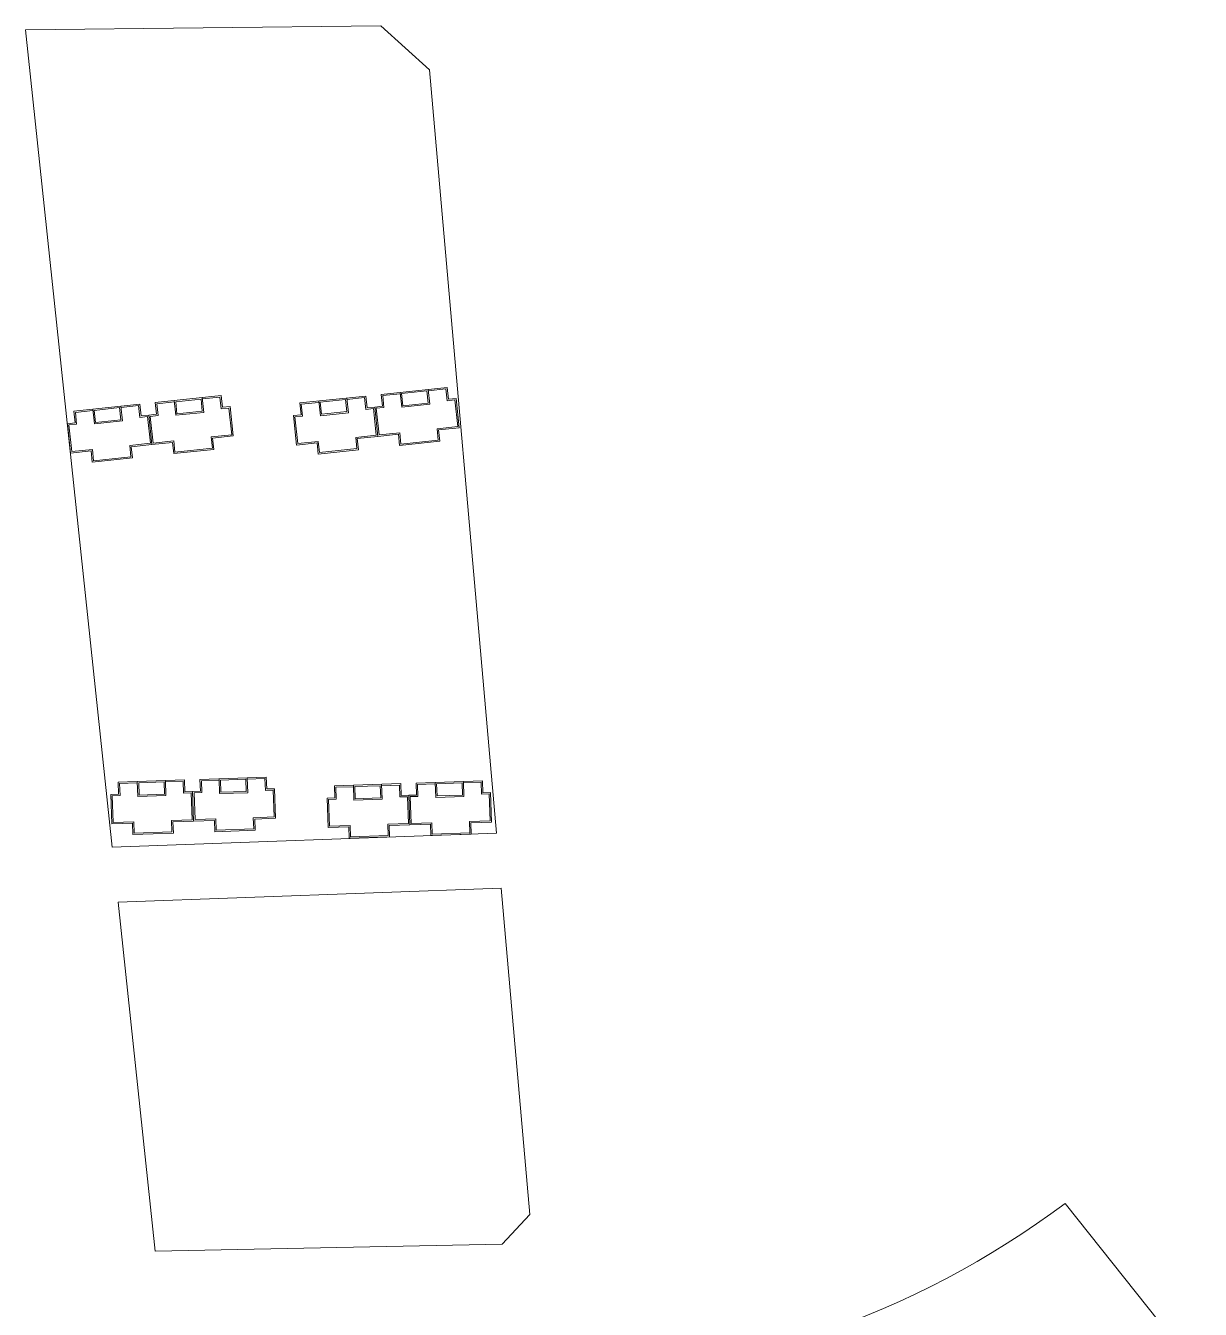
# Model space of a CAD drawing. Extents: x 217039 to 280039, y -2536 to 41961.
# Drawn here: x 226787 to 231886, y 4277 to 9849 of the extents above; entities that cross this region are included whole.
import ezdxf

# ---------------------------------------------------------------- set-up
doc = ezdxf.new("R2010")
doc.units = 0
doc.header["$LTSCALE"] = 1000
doc.header["$MEASUREMENT"] = 0
doc.layers.add('140', color=2, linetype='Continuous', lineweight=5)

msp = doc.modelspace()

# ---------------------------------------------------------------- linework, layer by layer
at = {"layer": '140', "color": 7}
for p, q in [((228328.5, 9849.1), (226787.3, 9830.5)), ((226787.3, 9830.5), (227163.4, 6283.2)), ((228540.5, 9657.3), (228328.5, 9849.1)), ((228830.9, 6344.6), (228540.5, 9657.3)), ((228616.9, 8279.1), (228330.5, 8248.7)), ((228330.5, 8248.7), (228336, 8197.4)), ((228413.5, 8251.5), (228337.1, 8243.4)), ((228419.7, 8193), (228412.9, 8257.4)), ((228419.5, 8252.1), (228529.3, 8263.7)), ((228425, 8199.6), (228419.5, 8252.1)), ((228529.3, 8263.7), (228529.3, 8263.7)), ((228529.3, 8263.7), (228534.8, 8211.2)), ((228534.6, 8270.3), (228541.4, 8205.9)), ((228611.6, 8272.5), (228535.2, 8264.4)), ((228617, 8221.2), (228611.6, 8272.5)), ((228622.4, 8227.8), (228616.9, 8279.1)), ((226996.5, 8176), (227282.9, 8206.4)), ((227195.2, 8191.1), (227085.4, 8179.4)), ((227200.8, 8138.6), (227195.2, 8191.1)), ((227207.4, 8133.2), (227200.6, 8197.7)), ((227201.2, 8191.7), (227277.6, 8199.8)), ((227277.6, 8199.8), (227283, 8148.5)), ((227282.9, 8206.4), (227288.3, 8155.1)), ((227636.1, 8243.8), (227349.7, 8213.5)), ((227349.7, 8213.5), (227355.2, 8162.2)), ((227432.7, 8216.2), (227356.3, 8208.1)), ((227356.3, 8208.1), (227361.8, 8156.8)), ((227438.9, 8157.8), (227432.1, 8222.2)), ((227438.7, 8216.9), (227548.5, 8228.5)), ((227444.2, 8164.4), (227438.7, 8216.9)), ((227548.5, 8228.5), (227548.5, 8228.5)), ((227548.5, 8228.5), (227554, 8176)), ((227553.8, 8235.1), (227560.6, 8170.7)), ((227630.8, 8237.2), (227554.4, 8229.1)), ((227636.2, 8185.9), (227630.8, 8237.2)), ((227641.6, 8192.5), (227636.1, 8243.8)), ((227675, 8196.1), (227641.6, 8192.5)), ((227688.5, 8068.4), (227675, 8196.1)), ((227977.3, 8211.3), (228263.7, 8241.6)), ((227982.8, 8160), (227977.3, 8211.3)), ((227983.9, 8205.9), (228060.3, 8214)), ((227989.4, 8154.6), (227983.9, 8205.9)), ((228059.7, 8220), (228066.5, 8155.6)), ((228176, 8226.3), (228066.3, 8214.7)), ((228066.3, 8214.7), (228066.3, 8214.7)), ((228066.3, 8214.7), (228071.8, 8162.2)), ((228181.6, 8173.8), (228176, 8226.3)), ((228188.2, 8168.5), (228181.4, 8232.9)), ((228182, 8226.9), (228258.4, 8235)), ((228258.4, 8235), (228263.8, 8183.7)), ((228263.7, 8241.6), (228269.2, 8190.3)), ((228269.2, 8190.3), (228302.6, 8193.9)), ((228336, 8197.4), (228302.6, 8193.9)), ((228302.6, 8193.9), (228316.1, 8066.2)), ((228302.6, 8193.9), (228316.1, 8066.2)), ((228342.6, 8192.1), (228309.2, 8188.5)), ((228337.1, 8243.4), (228342.6, 8192.1)), ((228541.4, 8205.9), (228419.7, 8193)), ((228534.8, 8211.2), (228425, 8199.6)), ((228650.5, 8224.7), (228617, 8221.2)), ((228655.8, 8231.3), (228622.4, 8227.8)), ((228662.7, 8109), (228650.5, 8224.7)), ((228669.3, 8103.6), (228655.8, 8231.3)), ((227001.9, 8124.7), (226996.5, 8176)), ((227003.1, 8170.7), (227079.5, 8178.8)), ((227008.5, 8119.4), (227003.1, 8170.7)), ((227078.8, 8184.8), (227085.7, 8120.3)), ((227085.4, 8179.4), (227085.4, 8179.4)), ((227085.4, 8179.4), (227091, 8126.9)), ((227091, 8126.9), (227200.8, 8138.6)), ((227283, 8148.5), (227316.4, 8152)), ((227288.3, 8155.1), (227321.8, 8158.6)), ((227316.4, 8152), (227328.7, 8036.3)), ((227355.2, 8162.2), (227321.8, 8158.6)), ((227321.8, 8158.6), (227335.3, 8030.9)), ((227321.8, 8158.6), (227335.3, 8030.9)), ((227361.8, 8156.8), (227328.4, 8153.3)), ((227328.4, 8153.3), (227340.6, 8037.5)), ((227560.6, 8170.7), (227438.9, 8157.8)), ((227554, 8176), (227444.2, 8164.4)), ((227669.6, 8189.5), (227636.2, 8185.9)), ((227681.9, 8073.7), (227669.6, 8189.5)), ((227949.4, 8156.4), (227982.8, 8160)), ((227962.9, 8028.7), (227949.4, 8156.4)), ((227955.9, 8151.1), (227989.4, 8154.6)), ((227968.2, 8035.3), (227955.9, 8151.1)), ((228066.5, 8155.6), (228188.2, 8168.5)), ((228071.8, 8162.2), (228181.6, 8173.8)), ((228263.8, 8183.7), (228297.2, 8187.3)), ((228297.2, 8187.3), (228309.5, 8071.5)), ((228309.2, 8188.5), (228321.4, 8072.8)), ((226968.5, 8121.2), (227001.9, 8124.7)), ((226982.1, 7993.5), (226968.5, 8121.2)), ((226975.1, 8115.9), (227008.5, 8119.4)), ((226987.4, 8000.1), (226975.1, 8115.9)), ((227085.7, 8120.3), (227207.4, 8133.2)), ((228321.4, 8072.8), (228411, 8082.3)), ((228411, 8082.3), (228416, 8033.3)), ((228573.2, 8099.5), (228662.7, 8109)), ((228578.6, 8050.6), (228573.2, 8099.5)), ((228579.8, 8094.1), (228669.3, 8103.6)), ((228585.2, 8045.2), (228579.8, 8094.1)), ((227328.7, 8036.3), (227239.2, 8026.8)), ((227239.2, 8026.8), (227244.5, 7977.9)), ((227335.3, 8030.9), (227245.8, 8021.5)), ((227335.3, 8030.9), (227424.8, 8040.4)), ((227340.6, 8037.5), (227430.1, 8047)), ((227424.8, 8040.4), (227429.8, 7991.5)), ((227430.1, 8047), (227435.2, 7998.1)), ((227592.4, 8064.2), (227681.9, 8073.7)), ((227597.7, 8015.3), (227592.4, 8064.2)), ((227599, 8058.9), (227688.5, 8068.4)), ((227604.4, 8010), (227599, 8058.9)), ((228052.4, 8038.2), (227962.9, 8028.7)), ((228057.7, 8044.8), (227968.2, 8035.3)), ((228057.4, 7989.3), (228052.4, 8038.2)), ((228062.8, 7995.9), (228057.7, 8044.8)), ((228309.5, 8071.5), (228220, 8062)), ((228220, 8062), (228225.3, 8013.1)), ((228316.1, 8066.2), (228226.6, 8056.7)), ((228226.6, 8056.7), (228232, 8007.8)), ((228316.1, 8066.2), (228405.6, 8075.7)), ((228405.6, 8075.7), (228410.6, 8026.7)), ((228410.6, 8026.7), (228585.2, 8045.2)), ((228416, 8033.3), (228578.6, 8050.6)), ((227071.6, 8003), (226982.1, 7993.5)), ((227076.9, 8009.6), (226987.4, 8000.1)), ((227076.6, 7954.1), (227071.6, 8003)), ((227251.1, 7972.6), (227076.6, 7954.1)), ((227081.9, 7960.7), (227076.9, 8009.6)), ((227244.5, 7977.9), (227081.9, 7960.7)), ((227245.8, 8021.5), (227251.1, 7972.6)), ((227429.8, 7991.5), (227604.4, 8010)), ((227435.2, 7998.1), (227597.7, 8015.3)), ((228232, 8007.8), (228057.4, 7989.3)), ((228225.3, 8013.1), (228062.8, 7995.9)), ((227476.8, 6575.2), (227189, 6565.3)), ((227478.6, 6523.6), (227476.8, 6575.2)), ((227831.8, 6587.4), (227544, 6577.5)), ((227544, 6577.5), (227545.8, 6525.9)), ((227629, 6515.6), (227626.8, 6580.3)), ((227633, 6574.5), (227743.3, 6578.3)), ((227743.3, 6578.3), (227743.3, 6578.3)), ((227743.3, 6578.3), (227745.1, 6525.6)), ((227749.1, 6584.5), (227751.3, 6519.8)), ((227826, 6581.2), (227749.3, 6578.5)), ((227827.8, 6529.6), (227826, 6581.2)), ((227833.6, 6535.8), (227831.8, 6587.4)), ((227189, 6565.3), (227190.8, 6513.8)), ((227272, 6562.2), (227195.2, 6559.5)), ((227195.2, 6559.5), (227197, 6508)), ((227274, 6503.4), (227271.8, 6568.2)), ((227278, 6562.4), (227388.3, 6566.2)), ((227279.8, 6509.6), (227278, 6562.4)), ((227388.3, 6566.2), (227388.3, 6566.2)), ((227388.3, 6566.2), (227390.1, 6513.4)), ((227394.1, 6572.4), (227396.3, 6507.6)), ((227471.1, 6569), (227394.3, 6566.4)), ((227472.8, 6517.4), (227471.1, 6569)), ((227512.2, 6524.8), (227478.6, 6523.6)), ((227545.8, 6525.9), (227512.2, 6524.8)), ((227516.6, 6396.5), (227512.2, 6524.8)), ((227512.2, 6524.8), (227516.6, 6396.5)), ((227552, 6520.1), (227518.4, 6519)), ((227627, 6574.3), (227550.2, 6571.7)), ((227550.2, 6571.7), (227552, 6520.1)), ((227751.3, 6519.8), (227629, 6515.6)), ((227634.8, 6521.8), (227633, 6574.5)), ((227745.1, 6525.6), (227634.8, 6521.8)), ((227861.4, 6530.7), (227827.8, 6529.6)), ((227867.2, 6536.9), (227833.6, 6535.8)), ((227865.4, 6414.4), (227861.4, 6530.7)), ((227871.6, 6408.6), (227867.2, 6536.9)), ((228415.2, 6559), (228127.4, 6549.1)), ((228127.4, 6549.1), (228129.2, 6497.5)), ((228210.4, 6545.9), (228133.6, 6543.3)), ((228133.6, 6543.3), (228135.4, 6491.7)), ((228212.4, 6487.2), (228210.2, 6551.9)), ((228216.4, 6546.1), (228326.7, 6549.9)), ((228218.2, 6493.4), (228216.4, 6546.1)), ((228326.7, 6549.9), (228326.7, 6549.9)), ((228326.7, 6549.9), (228328.5, 6497.1)), ((228332.5, 6556.1), (228334.7, 6491.4)), ((228409.5, 6552.8), (228332.7, 6550.1)), ((228411.2, 6501.2), (228409.5, 6552.8)), ((228417, 6507.4), (228415.2, 6559)), ((228770.2, 6571.1), (228482.4, 6561.3)), ((228482.4, 6561.3), (228484.2, 6509.7)), ((228565.4, 6558.1), (228488.6, 6555.5)), ((228488.6, 6555.5), (228490.4, 6503.9)), ((228567.4, 6499.3), (228565.2, 6564.1)), ((228571.4, 6558.3), (228681.7, 6562.1)), ((228573.2, 6505.5), (228571.4, 6558.3)), ((228681.7, 6562.1), (228681.7, 6562.1)), ((228681.7, 6562.1), (228683.5, 6509.3)), ((228687.5, 6568.3), (228689.7, 6503.5)), ((228764.4, 6564.9), (228687.7, 6562.3)), ((228766.2, 6513.4), (228764.4, 6564.9)), ((228772, 6519.6), (228770.2, 6571.1)), ((228805.6, 6520.7), (228772, 6519.6)), ((228810, 6392.4), (228805.6, 6520.7)), ((227190.8, 6513.8), (227157.2, 6512.6)), ((227157.2, 6512.6), (227161.6, 6384.3)), ((227197, 6508), (227163.4, 6506.8)), ((227163.4, 6506.8), (227167.4, 6390.5)), ((227396.3, 6507.6), (227274, 6503.4)), ((227390.1, 6513.4), (227279.8, 6509.6)), ((227506.4, 6518.6), (227472.8, 6517.4)), ((227510.4, 6402.2), (227506.4, 6518.6)), ((227518.4, 6519), (227522.4, 6402.7)), ((228129.2, 6497.5), (228095.6, 6496.4)), ((228095.6, 6496.4), (228100, 6368)), ((228135.4, 6491.7), (228101.8, 6490.6)), ((228101.8, 6490.6), (228105.8, 6374.2)), ((228334.7, 6491.4), (228212.4, 6487.2)), ((228328.5, 6497.1), (228218.2, 6493.4)), ((228444.8, 6502.3), (228411.2, 6501.2)), ((228450.6, 6508.5), (228417, 6507.4)), ((228448.8, 6386), (228444.8, 6502.3)), ((228484.2, 6509.7), (228450.6, 6508.5)), ((228455, 6380.2), (228450.6, 6508.5)), ((228450.6, 6508.5), (228455, 6380.2)), ((228490.4, 6503.9), (228456.8, 6502.7)), ((228456.8, 6502.7), (228460.8, 6386.4)), ((228689.7, 6503.5), (228567.4, 6499.3)), ((228683.5, 6509.3), (228573.2, 6505.5)), ((228799.8, 6514.5), (228766.2, 6513.4)), ((228803.8, 6398.2), (228799.8, 6514.5)), ((227775.4, 6411.3), (227865.4, 6414.4)), ((227777.3, 6362.2), (227775.4, 6411.3)), ((227781.6, 6405.5), (227871.6, 6408.6)), ((227161.6, 6384.3), (227251.5, 6387.4)), ((227167.4, 6390.5), (227257.4, 6393.6)), ((227251.5, 6387.4), (227253.1, 6338.2)), ((227257.4, 6393.6), (227258.9, 6344.4)), ((227420.4, 6399.2), (227510.4, 6402.2)), ((227422.3, 6350), (227420.4, 6399.2)), ((227426.6, 6393.4), (227516.6, 6396.5)), ((227428.5, 6344.2), (227426.6, 6393.4)), ((227516.6, 6396.5), (227606.5, 6399.5)), ((227522.4, 6402.7), (227612.3, 6405.7)), ((227606.5, 6399.5), (227608.1, 6350.4)), ((227608.1, 6350.4), (227783.5, 6356.4)), ((227612.3, 6405.7), (227613.9, 6356.6)), ((227613.9, 6356.6), (227777.3, 6362.2)), ((227783.5, 6356.4), (227781.6, 6405.5)), ((228100, 6368), (228189.9, 6371.1)), ((228105.8, 6374.2), (228195.8, 6377.3)), ((228189.9, 6371.1), (228191.5, 6322)), ((228195.8, 6377.3), (228197.3, 6328.2)), ((228358.8, 6382.9), (228448.8, 6386)), ((228360.7, 6333.8), (228358.8, 6382.9)), ((228365, 6377.1), (228455, 6380.2)), ((228366.9, 6328), (228365, 6377.1)), ((228455, 6380.2), (228544.9, 6383.3)), ((228460.8, 6386.4), (228550.7, 6389.5)), ((228544.9, 6383.3), (228546.5, 6334.1)), ((228550.7, 6389.5), (228552.3, 6340.3)), ((228713.8, 6395.1), (228803.8, 6398.2)), ((228715.7, 6345.9), (228713.8, 6395.1)), ((228720, 6389.3), (228810, 6392.4)), ((228721.9, 6340.1), (228720, 6389.3)), ((227163.4, 6283.2), (228830.9, 6344.6)), ((227253.1, 6338.2), (227428.5, 6344.2)), ((227258.9, 6344.4), (227422.3, 6350)), ((228191.5, 6322), (228366.9, 6328)), ((228197.3, 6328.2), (228360.7, 6333.8)), ((228546.5, 6334.1), (228721.9, 6340.1)), ((228552.3, 6340.3), (228715.7, 6345.9)), ((228851.9, 6105.2), (227188.7, 6043.9)), ((228976.1, 4688.6), (228851.9, 6105.2)), ((227188.7, 6043.9), (227349.2, 4529.8)), ((231886.5, 3999.7), (231299.3, 4737.3)), ((228856.3, 4560.1), (228976.1, 4688.6)), ((227349.2, 4529.8), (228856.3, 4560.1))]:
    msp.add_line(p, q, dxfattribs=at)
msp.add_ellipse((228954.5, 7876.1), major_axis=(-3918, 0.8), ratio=1, start_param=1.591972, end_param=2.212603, dxfattribs=at)

doc.saveas('drawing.dxf')
